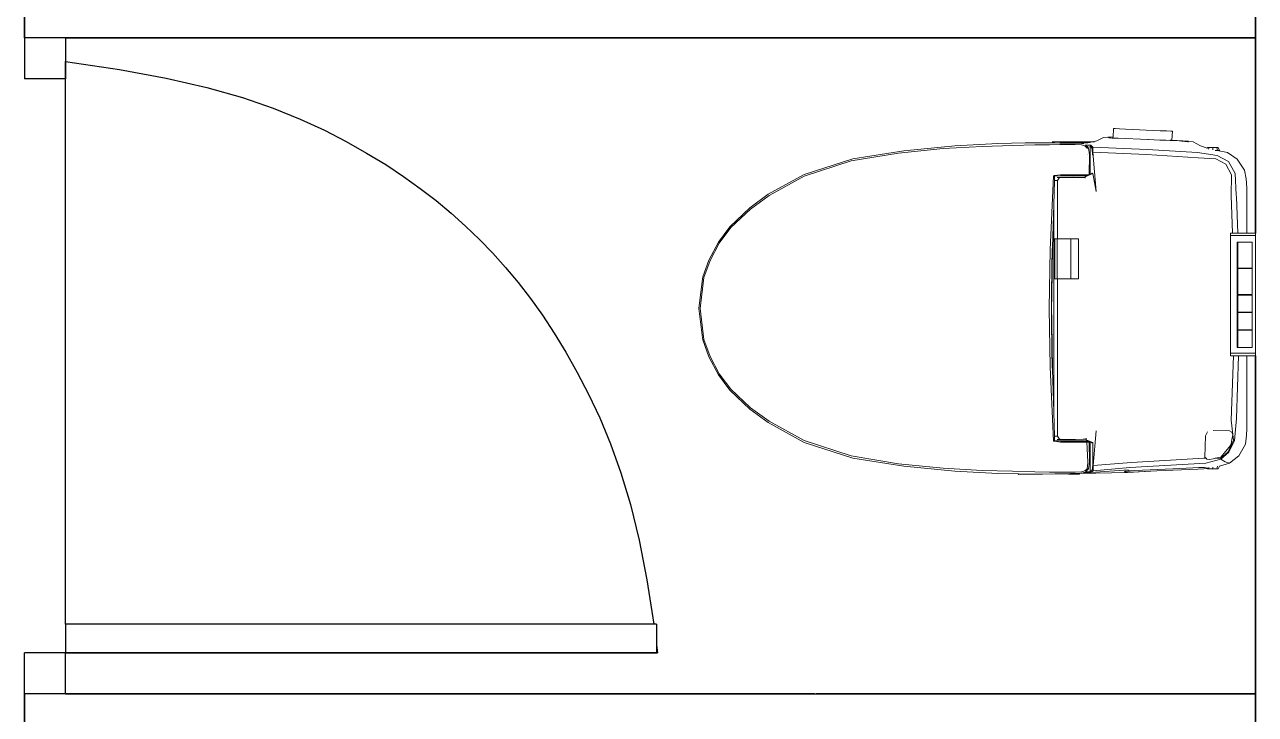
# Model space of a CAD drawing. Header units: millimetres. Extents: x 6923 to 14208, y 3430 to 4414.
# Drawn here: x 7225.9 to 7293.5, y 4166.1 to 4204 of the extents above; entities that cross this region are included whole.
import ezdxf

# ---------------------------------------------------------------- set-up
doc = ezdxf.new("R2010")
doc.units = ezdxf.units.MM
for name, color, linetype, lineweight in [('door', 104, 'Continuous', 25), ('Furniture', 252, 'Continuous', 0), ('wall', 160, 'Continuous', 35)]:
    doc.layers.add(name, color=color, linetype=linetype, lineweight=lineweight)
doc.layers.add('SectionCutEdges', color=7, linetype='Continuous')

msp = doc.modelspace()

# ---------------------------------------------------------------- linework, layer by layer
at = {"layer": 'door'}
for p, q in [((7225.897, 4203.246), (7225.897, 4200.994)), ((7228.149, 4203.246), (7225.897, 4203.246)), ((7228.149, 4203.246), (7228.149, 4200.994)), ((7228.149, 4171.042), (7228.149, 4201.953)), ((7228.149, 4200.994), (7225.897, 4200.994)), ((7260.578, 4171.042), (7228.149, 4171.042)), ((7228.149, 4171.042), (7228.149, 4169.466)), ((7260.578, 4171.042), (7260.578, 4169.466)), ((7260.578, 4169.904), (7260.636, 4169.466)), ((7225.897, 4167.214), (7225.897, 4169.466)), ((7228.149, 4169.466), (7225.897, 4169.466)), ((7228.149, 4167.214), (7228.149, 4169.466)), ((7228.149, 4169.466), (7260.636, 4169.466)), ((7228.149, 4167.214), (7225.897, 4167.214)), ((7269.255, 4167.214), (7269.342, 4167.214))]:
    msp.add_line(p, q, dxfattribs=at)
msp.add_lwpolyline([(7228.149, 4201.953), (7231.099, 4201.514), (7233.67, 4201.033), (7235.906, 4200.514), (7237.85, 4199.964), (7239.544, 4199.386), (7241.031, 4198.788), (7242.354, 4198.175), (7243.555, 4197.551), (7244.672, 4196.921), (7245.717, 4196.285), (7246.697, 4195.638), (7247.619, 4194.98), (7248.49, 4194.307), (7249.316, 4193.617), (7250.103, 4192.908), (7250.86, 4192.176), (7251.591, 4191.42), (7252.301, 4190.632), (7252.99, 4189.806), (7253.663, 4188.936), (7254.322, 4188.014), (7254.968, 4187.034), (7255.605, 4185.989), (7256.234, 4184.872), (7256.858, 4183.673), (7257.469, 4182.372), (7258.059, 4180.944), (7258.621, 4179.364), (7259.147, 4177.608), (7259.629, 4175.652), (7260.059, 4173.471), (7260.428, 4171.042)], dxfattribs=at)
at = {"layer": 'Furniture'}
for p, q in [((7285.669, 4198.275), (7285.642, 4197.803)), ((7285.759, 4198.27), (7285.669, 4198.275)), ((7286.003, 4198.259), (7285.759, 4198.27)), ((7286.337, 4198.242), (7286.003, 4198.259)), ((7288.239, 4198.15), (7286.337, 4198.242)), ((7284.762, 4197.586), (7284.525, 4197.54)), ((7285.128, 4197.768), (7284.762, 4197.586)), ((7285.363, 4197.798), (7285.128, 4197.768)), ((7285.363, 4197.798), (7285.404, 4197.78)), ((7285.41, 4197.815), (7285.404, 4197.78)), ((7285.404, 4197.78), (7285.417, 4197.775)), ((7285.442, 4197.794), (7285.41, 4197.815)), ((7285.642, 4197.803), (7285.41, 4197.815)), ((7285.417, 4197.775), (7285.439, 4197.765)), ((7285.439, 4197.765), (7285.453, 4197.759)), ((7285.48, 4197.775), (7285.442, 4197.794)), ((7285.579, 4197.747), (7285.453, 4197.759)), ((7285.531, 4197.757), (7285.48, 4197.775)), ((7285.579, 4197.747), (7285.531, 4197.757)), ((7285.59, 4197.747), (7285.579, 4197.747)), ((7285.917, 4197.73), (7285.59, 4197.747)), ((7285.64, 4197.768), (7285.64, 4197.766)), ((7285.642, 4197.803), (7285.642, 4197.802)), ((7285.642, 4197.802), (7285.642, 4197.791)), ((7287.548, 4197.664), (7285.917, 4197.73)), ((7287.586, 4197.662), (7287.548, 4197.664)), ((7287.586, 4197.662), (7288.21, 4197.634)), ((7288.21, 4197.634), (7288.21, 4197.637)), ((7288.24, 4197.633), (7288.21, 4197.634)), ((7288.573, 4198.134), (7288.239, 4198.15)), ((7288.544, 4197.62), (7288.24, 4197.633)), ((7288.789, 4197.609), (7288.544, 4197.62)), ((7288.818, 4198.122), (7288.573, 4198.134)), ((7288.764, 4197.629), (7288.79, 4197.627)), ((7288.878, 4197.605), (7288.789, 4197.609)), ((7288.79, 4197.627), (7288.88, 4197.624)), ((7288.908, 4198.117), (7288.818, 4198.122)), ((7288.878, 4197.605), (7288.879, 4197.608)), ((7289.265, 4197.588), (7288.878, 4197.605)), ((7288.88, 4197.63), (7288.908, 4198.117)), ((7289.773, 4197.582), (7288.88, 4197.63)), ((7288.88, 4197.624), (7288.88, 4197.63)), ((7289.27, 4197.587), (7289.265, 4197.588)), ((7289.27, 4197.587), (7289.276, 4197.587)), ((7289.576, 4197.563), (7289.276, 4197.587)), ((7289.276, 4197.587), (7289.407, 4197.582)), ((7289.758, 4197.535), (7289.576, 4197.563)), ((7289.714, 4197.577), (7289.644, 4197.576)), ((7289.752, 4197.579), (7289.714, 4197.577)), ((7289.773, 4197.582), (7289.752, 4197.579)), ((7289.774, 4197.547), (7289.773, 4197.582)), ((7289.81, 4197.573), (7289.774, 4197.547)), ((7290.051, 4197.537), (7289.81, 4197.573)), ((7273.864, 4196.918), (7271.265, 4196.491)), ((7271.355, 4196.607), (7274.152, 4197.048)), ((7276.32, 4197.171), (7273.864, 4196.918)), ((7276.951, 4197.324), (7274.152, 4197.048)), ((7278.464, 4197.288), (7276.32, 4197.171)), ((7279.319, 4197.452), (7276.951, 4197.324)), ((7280.129, 4197.33), (7278.464, 4197.288)), ((7279.319, 4197.452), (7280.821, 4197.486)), ((7281.35, 4197.372), (7280.129, 4197.33)), ((7280.821, 4197.486), (7281.763, 4197.485)), ((7282.162, 4197.38), (7281.35, 4197.372)), ((7282.453, 4197.475), (7281.763, 4197.485)), ((7282.721, 4197.387), (7282.162, 4197.38)), ((7282.309, 4197.54), (7282.326, 4197.54)), ((7284.525, 4197.54), (7282.309, 4197.54)), ((7282.326, 4197.54), (7282.371, 4197.54)), ((7282.434, 4197.54), (7282.371, 4197.54)), ((7282.521, 4197.54), (7282.434, 4197.54)), ((7282.727, 4197.473), (7282.453, 4197.475)), ((7283.179, 4197.383), (7282.721, 4197.387)), ((7282.748, 4197.526), (7282.727, 4197.473)), ((7282.821, 4197.473), (7282.727, 4197.473)), ((7282.836, 4197.526), (7282.748, 4197.526)), ((7282.821, 4197.473), (7282.836, 4197.526)), ((7282.963, 4197.472), (7282.821, 4197.473)), ((7283.046, 4197.526), (7282.836, 4197.526)), ((7283.046, 4197.47), (7282.963, 4197.472)), ((7283.046, 4197.47), (7283.046, 4197.526)), ((7283.256, 4197.526), (7283.046, 4197.526)), ((7283.266, 4197.464), (7283.046, 4197.47)), ((7283.564, 4197.384), (7283.179, 4197.383)), ((7283.274, 4197.465), (7283.256, 4197.526)), ((7283.343, 4197.526), (7283.256, 4197.526)), ((7283.274, 4197.465), (7283.266, 4197.464)), ((7283.365, 4197.462), (7283.274, 4197.465)), ((7283.364, 4197.475), (7283.343, 4197.526)), ((7284.264, 4197.489), (7283.364, 4197.475)), ((7283.367, 4197.467), (7283.364, 4197.475)), ((7283.687, 4197.458), (7283.365, 4197.462)), ((7283.564, 4197.384), (7283.905, 4197.373)), ((7283.687, 4197.458), (7283.909, 4197.443)), ((7283.905, 4197.373), (7284.091, 4197.315)), ((7283.909, 4197.443), (7283.956, 4197.44)), ((7284.032, 4197.423), (7283.956, 4197.44)), ((7284.224, 4197.192), (7284.091, 4197.315)), ((7284.125, 4197.366), (7284.433, 4197.353)), ((7284.153, 4197.354), (7284.145, 4197.358)), ((7284.185, 4197.321), (7284.153, 4197.354)), ((7284.19, 4197.316), (7284.185, 4197.321)), ((7284.388, 4197.307), (7284.19, 4197.316)), ((7284.306, 4197.197), (7284.19, 4197.316)), ((7284.224, 4197.192), (7284.306, 4197.197)), ((7284.525, 4197.54), (7284.264, 4197.489)), ((7284.306, 4197.197), (7284.351, 4196.83)), ((7284.388, 4197.307), (7284.433, 4197.353)), ((7284.388, 4197.307), (7284.396, 4195.766)), ((7284.489, 4197.208), (7284.388, 4197.307)), ((7284.433, 4197.353), (7284.537, 4197.249)), ((7284.489, 4197.208), (7284.537, 4197.249)), ((7284.517, 4196.93), (7284.489, 4197.208)), ((7284.516, 4196.829), (7284.517, 4196.93)), ((7284.557, 4197.54), (7284.525, 4197.54)), ((7284.537, 4197.249), (7287.519, 4197.119)), ((7284.537, 4197.249), (7284.538, 4196.967)), ((7284.538, 4196.967), (7284.726, 4194.811)), ((7287.484, 4196.841), (7284.538, 4196.967)), ((7284.602, 4197.54), (7284.557, 4197.54)), ((7284.557, 4197.54), (7284.602, 4197.54)), ((7284.602, 4197.54), (7284.619, 4197.54)), ((7284.619, 4197.54), (7284.602, 4197.54)), ((7287.519, 4197.119), (7290.286, 4196.945)), ((7289.774, 4197.547), (7289.758, 4197.535)), ((7289.775, 4197.515), (7289.775, 4197.519)), ((7289.808, 4197.516), (7289.808, 4197.512)), ((7290.452, 4197.316), (7290.051, 4197.537)), ((7290.286, 4196.945), (7291.361, 4196.792)), ((7290.81, 4197.181), (7290.452, 4197.316)), ((7290.804, 4197.166), (7290.81, 4197.181)), ((7290.829, 4197.23), (7290.81, 4197.181)), ((7290.916, 4197.23), (7290.829, 4197.23)), ((7290.892, 4197.142), (7290.916, 4197.23)), ((7291.127, 4197.23), (7290.916, 4197.23)), ((7291.127, 4197.09), (7291.127, 4197.23)), ((7291.337, 4197.23), (7291.127, 4197.23)), ((7291.256, 4197.064), (7291.362, 4197.064)), ((7291.384, 4197.064), (7291.337, 4197.23)), ((7291.424, 4197.23), (7291.337, 4197.23)), ((7291.921, 4196.949), (7291.362, 4197.064)), ((7291.362, 4197.064), (7291.384, 4197.064)), ((7291.384, 4197.064), (7291.491, 4197.064)), ((7291.491, 4197.064), (7291.424, 4197.23)), ((7292.457, 4196.586), (7291.921, 4196.949)), ((7268.68, 4195.75), (7271.355, 4196.607)), ((7271.265, 4196.491), (7268.686, 4195.65)), ((7284.256, 4196.869), (7284.266, 4196.869)), ((7284.263, 4196.84), (7284.259, 4196.84)), ((7284.351, 4196.83), (7284.335, 4195.738)), ((7284.516, 4196.829), (7284.538, 4196.827)), ((7290.323, 4196.662), (7287.484, 4196.841)), ((7291.281, 4196.61), (7290.323, 4196.662)), ((7291.828, 4196.306), (7291.281, 4196.61)), ((7291.361, 4196.792), (7291.975, 4196.449)), ((7292.152, 4195.733), (7291.828, 4196.306)), ((7291.975, 4196.449), (7292.347, 4195.799)), ((7292.854, 4195.977), (7292.457, 4196.586)), ((7266.72, 4194.662), (7268.68, 4195.75)), ((7268.686, 4195.65), (7266.761, 4194.588)), ((7282.191, 4191.599), (7282.382, 4195.675)), ((7282.414, 4195.68), (7282.382, 4195.675)), ((7282.424, 4195.681), (7282.414, 4195.68)), ((7282.761, 4195.729), (7282.424, 4195.681)), ((7282.424, 4195.681), (7282.433, 4195.655)), ((7282.427, 4195.431), (7282.433, 4195.655)), ((7282.433, 4195.655), (7282.86, 4195.662)), ((7282.576, 4195.581), (7282.605, 4195.581)), ((7282.594, 4195.414), (7282.699, 4195.573)), ((7283.479, 4195.594), (7282.605, 4195.581)), ((7282.605, 4195.581), (7282.699, 4195.573)), ((7282.699, 4195.573), (7283.361, 4195.581)), ((7282.756, 4195.674), (7282.842, 4195.674)), ((7283.253, 4195.729), (7282.761, 4195.729)), ((7282.842, 4195.674), (7283.044, 4195.674)), ((7282.86, 4195.662), (7283.106, 4195.662)), ((7283.044, 4195.674), (7283.132, 4195.674)), ((7283.106, 4195.662), (7283.432, 4195.662)), ((7283.132, 4195.674), (7283.171, 4195.674)), ((7283.171, 4195.674), (7283.192, 4195.674)), ((7283.192, 4195.674), (7283.461, 4195.674)), ((7283.591, 4195.729), (7283.253, 4195.729)), ((7283.361, 4195.581), (7284.028, 4195.573)), ((7283.432, 4195.662), (7283.716, 4195.662)), ((7283.461, 4195.674), (7283.599, 4195.674)), ((7283.591, 4195.729), (7283.936, 4195.729)), ((7283.599, 4195.674), (7283.694, 4195.674)), ((7283.694, 4195.674), (7283.756, 4195.674)), ((7283.716, 4195.662), (7283.913, 4195.662)), ((7283.756, 4195.674), (7283.804, 4195.674)), ((7283.804, 4195.674), (7283.966, 4195.674)), ((7283.913, 4195.662), (7283.954, 4195.662)), ((7283.936, 4195.729), (7284.21, 4195.729)), ((7283.954, 4195.662), (7284.071, 4195.662)), ((7283.966, 4195.674), (7283.969, 4195.674)), ((7283.969, 4195.674), (7284.096, 4195.674)), ((7284.028, 4195.573), (7284.038, 4195.573)), ((7284.038, 4195.573), (7284.118, 4195.574)), ((7284.071, 4195.662), (7284.113, 4195.674)), ((7284.096, 4195.674), (7284.113, 4195.674)), ((7284.113, 4195.674), (7284.194, 4195.674)), ((7284.537, 4195.789), (7284.118, 4195.62)), ((7284.118, 4195.639), (7284.194, 4195.674)), ((7284.118, 4195.639), (7284.118, 4195.62)), ((7284.118, 4195.62), (7284.118, 4195.594)), ((7284.118, 4195.594), (7284.118, 4195.587)), ((7284.118, 4195.587), (7284.118, 4195.574)), ((7284.118, 4195.574), (7284.118, 4195.549)), ((7284.194, 4195.674), (7284.241, 4195.695)), ((7284.21, 4195.729), (7284.241, 4195.729)), ((7284.241, 4195.711), (7284.303, 4195.729)), ((7284.241, 4195.729), (7284.303, 4195.729)), ((7284.241, 4195.705), (7284.288, 4195.717)), ((7284.241, 4195.695), (7284.288, 4195.717)), ((7284.288, 4195.717), (7284.314, 4195.729)), ((7284.303, 4195.729), (7284.314, 4195.729)), ((7284.314, 4195.729), (7284.335, 4195.738)), ((7284.335, 4195.738), (7284.396, 4195.766)), ((7284.396, 4195.766), (7284.479, 4195.804)), ((7284.479, 4195.804), (7284.484, 4195.805)), ((7284.484, 4195.805), (7284.486, 4195.807)), ((7284.486, 4195.807), (7284.504, 4195.815)), ((7284.537, 4195.789), (7284.504, 4195.815)), ((7284.726, 4194.811), (7284.537, 4195.789)), ((7292.121, 4194.594), (7292.152, 4195.733)), ((7292.347, 4195.799), (7292.41, 4194.618)), ((7292.958, 4195.497), (7292.854, 4195.977)), ((7282.388, 4194.082), (7282.425, 4195.414)), ((7282.425, 4195.414), (7282.427, 4195.431)), ((7282.454, 4195.414), (7282.425, 4195.414)), ((7282.594, 4195.414), (7282.454, 4195.414)), ((7282.594, 4195.414), (7282.594, 4192.213)), ((7292.991, 4195.003), (7292.958, 4195.497)), ((7292.991, 4192.519), (7292.991, 4195.003)), ((7265.715, 4193.918), (7266.72, 4194.662)), ((7266.761, 4194.588), (7265.748, 4193.843)), ((7292.199, 4192.519), (7292.121, 4194.594)), ((7292.41, 4194.618), (7292.42, 4194.512)), ((7292.42, 4194.512), (7292.489, 4192.519)), ((7264.607, 4192.877), (7265.715, 4193.918)), ((7265.748, 4193.843), (7264.659, 4192.831)), ((7282.322, 4191.746), (7282.388, 4194.082)), ((7282.388, 4194.082), (7282.392, 4193.916)), ((7282.392, 4193.395), (7282.388, 4194.082)), ((7282.392, 4193.916), (7282.392, 4193.395)), ((7263.979, 4192.028), (7264.607, 4192.877)), ((7282.399, 4192.213), (7282.392, 4193.395)), ((7264.659, 4192.831), (7264.025, 4191.976)), ((7282.442, 4192.213), (7282.399, 4192.213)), ((7282.401, 4191.718), (7282.399, 4192.213)), ((7282.442, 4190.006), (7282.442, 4192.213)), ((7282.455, 4192.213), (7282.442, 4192.213)), ((7282.585, 4192.213), (7282.455, 4192.213)), ((7282.585, 4190.006), (7282.585, 4192.213)), ((7282.594, 4192.213), (7282.585, 4192.213)), ((7283.336, 4192.213), (7282.594, 4192.213)), ((7283.336, 4190.006), (7283.336, 4192.213)), ((7283.346, 4192.213), (7283.336, 4192.213)), ((7283.757, 4192.213), (7283.346, 4192.213)), ((7283.757, 4190.006), (7283.757, 4192.213)), ((7292.098, 4192.387), (7292.098, 4192.519)), ((7292.199, 4192.519), (7292.098, 4192.519)), ((7292.098, 4192.003), (7292.098, 4192.387)), ((7292.098, 4192.387), (7293.458, 4192.387)), ((7292.398, 4192.519), (7292.199, 4192.519)), ((7292.489, 4192.519), (7292.398, 4192.519)), ((7292.502, 4192.519), (7292.489, 4192.519)), ((7292.682, 4192.519), (7292.502, 4192.519)), ((7292.726, 4192.519), (7292.682, 4192.519)), ((7292.842, 4192.519), (7292.726, 4192.519)), ((7292.906, 4192.519), (7292.842, 4192.519)), ((7292.93, 4192.519), (7292.906, 4192.519)), ((7292.949, 4192.519), (7292.93, 4192.519)), ((7292.956, 4192.519), (7292.949, 4192.519)), ((7292.991, 4192.519), (7292.956, 4192.519)), ((7293.458, 4192.519), (7292.991, 4192.519)), ((7293.458, 4192.387), (7293.458, 4192.519)), ((7293.458, 4192.003), (7293.458, 4192.387)), ((7263.46, 4191.046), (7263.979, 4192.028)), ((7264.025, 4191.976), (7263.522, 4191.026)), ((7282.134, 4188.388), (7282.191, 4191.599)), ((7282.307, 4191.679), (7282.291, 4190.641)), ((7282.301, 4190.497), (7282.321, 4191.684)), ((7282.321, 4191.684), (7282.322, 4191.746)), ((7282.399, 4190.006), (7282.401, 4191.718)), ((7292.098, 4188.405), (7292.098, 4192.003)), ((7292.502, 4192.028), (7292.452, 4192.028)), ((7292.452, 4192.028), (7292.452, 4192.003)), ((7292.452, 4192.003), (7292.452, 4190.602)), ((7292.502, 4192.028), (7293.29, 4192.028)), ((7292.502, 4192.003), (7292.502, 4192.028)), ((7292.502, 4190.602), (7292.502, 4192.003)), ((7293.29, 4192.003), (7293.29, 4192.028)), ((7293.29, 4190.602), (7293.29, 4192.003)), ((7293.458, 4186.278), (7293.458, 4192.003)), ((7263.126, 4190.115), (7263.46, 4191.046)), ((7263.522, 4191.026), (7263.189, 4190.092)), ((7282.291, 4190.641), (7282.268, 4189.074)), ((7282.277, 4189.074), (7282.301, 4190.497)), ((7292.452, 4190.602), (7292.502, 4190.602)), ((7292.502, 4190.572), (7292.452, 4190.572)), ((7292.452, 4190.572), (7292.452, 4189.146)), ((7292.502, 4190.602), (7293.29, 4190.602)), ((7292.502, 4189.146), (7292.502, 4190.572)), ((7292.502, 4190.572), (7293.29, 4190.572)), ((7293.29, 4189.146), (7293.29, 4190.572)), ((7263.111, 4190.012), (7262.901, 4188.388)), ((7263.189, 4190.092), (7262.985, 4188.388)), ((7263.126, 4190.115), (7263.111, 4190.012)), ((7282.398, 4189.074), (7282.399, 4190.006)), ((7282.399, 4190.006), (7282.442, 4190.006)), ((7282.442, 4190.006), (7282.455, 4190.006)), ((7282.455, 4190.006), (7282.585, 4190.006)), ((7282.585, 4190.006), (7282.594, 4190.006)), ((7282.594, 4190.006), (7282.594, 4181.362)), ((7282.594, 4190.006), (7283.336, 4190.006)), ((7283.336, 4190.006), (7283.346, 4190.006)), ((7283.346, 4190.006), (7283.757, 4190.006)), ((7282.268, 4189.074), (7282.258, 4188.388)), ((7282.266, 4188.388), (7282.277, 4189.074)), ((7282.398, 4188.66), (7282.398, 4189.074)), ((7292.452, 4189.146), (7292.502, 4189.146)), ((7292.502, 4189.12), (7292.452, 4189.12)), ((7292.452, 4189.12), (7292.452, 4188.177)), ((7292.502, 4189.146), (7293.29, 4189.146)), ((7292.502, 4188.177), (7292.502, 4189.12)), ((7292.502, 4189.12), (7293.29, 4189.12)), ((7293.29, 4188.177), (7293.29, 4189.12)), ((7262.901, 4188.388), (7263.111, 4186.764)), ((7262.985, 4188.388), (7263.189, 4186.684)), ((7282.191, 4185.177), (7282.134, 4188.388)), ((7282.258, 4188.388), (7282.268, 4187.702)), ((7282.277, 4187.702), (7282.266, 4188.388)), ((7282.398, 4188.389), (7282.398, 4188.66)), ((7282.398, 4187.702), (7282.398, 4188.389)), ((7292.098, 4186.278), (7292.098, 4188.405)), ((7292.452, 4188.177), (7292.502, 4188.177)), ((7292.502, 4188.157), (7292.452, 4188.157)), ((7292.452, 4188.157), (7292.452, 4187.214)), ((7292.502, 4188.177), (7293.29, 4188.177)), ((7292.502, 4187.214), (7292.502, 4188.157)), ((7292.502, 4188.157), (7293.29, 4188.157)), ((7293.29, 4187.214), (7293.29, 4188.157)), ((7282.268, 4187.702), (7282.291, 4186.135)), ((7282.301, 4186.279), (7282.277, 4187.702)), ((7282.401, 4185.058), (7282.398, 4187.702)), ((7263.111, 4186.764), (7263.126, 4186.661)), ((7292.452, 4187.214), (7292.502, 4187.214)), ((7292.502, 4187.184), (7292.452, 4187.184)), ((7292.452, 4187.184), (7292.452, 4186.278)), ((7292.502, 4187.214), (7293.29, 4187.214)), ((7292.502, 4187.184), (7293.29, 4187.184)), ((7292.502, 4186.278), (7292.502, 4187.184)), ((7293.29, 4186.278), (7293.29, 4187.184)), ((7263.46, 4185.73), (7263.126, 4186.661)), ((7263.189, 4186.684), (7263.522, 4185.75)), ((7282.291, 4186.135), (7282.307, 4185.097)), ((7282.321, 4185.092), (7282.301, 4186.279)), ((7292.098, 4185.931), (7292.098, 4186.278)), ((7292.452, 4186.278), (7292.452, 4186.241)), ((7292.452, 4186.241), (7292.502, 4186.241)), ((7292.502, 4186.241), (7292.502, 4186.278)), ((7292.502, 4186.241), (7293.29, 4186.241)), ((7293.29, 4186.241), (7293.29, 4186.278)), ((7293.458, 4185.931), (7293.458, 4186.278)), ((7263.979, 4184.748), (7263.46, 4185.73)), ((7263.522, 4185.75), (7264.025, 4184.799)), ((7292.098, 4185.78), (7292.098, 4185.931)), ((7293.458, 4185.931), (7292.098, 4185.931)), ((7292.256, 4185.78), (7292.098, 4185.78)), ((7292.129, 4182.257), (7292.256, 4185.78)), ((7292.414, 4185.78), (7292.256, 4185.78)), ((7292.54, 4185.78), (7292.414, 4185.78)), ((7292.54, 4185.78), (7292.426, 4182.333)), ((7292.563, 4185.78), (7292.54, 4185.78)), ((7292.668, 4185.78), (7292.563, 4185.78)), ((7292.753, 4185.78), (7292.668, 4185.78)), ((7292.831, 4185.78), (7292.753, 4185.78)), ((7292.876, 4185.78), (7292.831, 4185.78)), ((7292.923, 4185.78), (7292.876, 4185.78)), ((7292.946, 4185.78), (7292.923, 4185.78)), ((7292.978, 4185.78), (7292.946, 4185.78)), ((7292.991, 4185.78), (7292.978, 4185.78)), ((7292.991, 4181.779), (7292.991, 4185.78)), ((7293.458, 4185.78), (7292.991, 4185.78)), ((7293.458, 4185.78), (7293.458, 4185.931)), ((7264.607, 4183.899), (7263.979, 4184.748)), ((7264.025, 4184.799), (7264.659, 4183.945)), ((7282.382, 4181.101), (7282.191, 4185.177)), ((7282.322, 4185.03), (7282.321, 4185.092)), ((7282.388, 4182.694), (7282.322, 4185.03)), ((7282.392, 4183.381), (7282.401, 4185.058)), ((7265.715, 4182.858), (7264.607, 4183.899)), ((7264.659, 4183.945), (7265.748, 4182.933)), ((7282.388, 4182.694), (7282.392, 4183.381)), ((7282.392, 4183.381), (7282.392, 4182.86)), ((7266.72, 4182.114), (7265.715, 4182.858)), ((7265.748, 4182.933), (7266.761, 4182.188)), ((7282.392, 4182.86), (7282.388, 4182.694)), ((7268.68, 4181.026), (7266.72, 4182.114)), ((7266.761, 4182.188), (7268.686, 4181.126)), ((7282.388, 4182.694), (7282.426, 4181.362)), ((7292.257, 4181.15), (7292.129, 4182.257)), ((7292.426, 4182.333), (7292.306, 4181.136)), ((7282.426, 4181.362), (7282.455, 4181.362)), ((7282.427, 4181.345), (7282.426, 4181.362)), ((7282.455, 4181.362), (7282.594, 4181.362)), ((7282.699, 4181.203), (7282.594, 4181.362)), ((7284.727, 4181.661), (7284.558, 4179.752)), ((7290.718, 4181.386), (7290.678, 4180.225)), ((7290.833, 4181.607), (7290.718, 4181.386)), ((7292.032, 4181.658), (7291.135, 4181.689)), ((7292.161, 4181.583), (7292.032, 4181.658)), ((7292.218, 4181.449), (7292.161, 4181.583)), ((7292.166, 4181.185), (7292.218, 4181.449)), ((7292.91, 4180.923), (7292.965, 4181.421)), ((7292.965, 4181.421), (7292.991, 4181.779)), ((7271.355, 4180.169), (7268.68, 4181.026)), ((7268.686, 4181.126), (7271.265, 4180.284)), ((7282.382, 4181.101), (7282.414, 4181.096)), ((7282.414, 4181.096), (7282.424, 4181.095)), ((7282.433, 4181.12), (7282.424, 4181.095)), ((7282.424, 4181.095), (7282.761, 4181.047)), ((7282.433, 4181.12), (7282.427, 4181.345)), ((7282.721, 4181.116), (7282.433, 4181.12)), ((7282.605, 4181.195), (7282.576, 4181.195)), ((7282.699, 4181.203), (7282.605, 4181.195)), ((7282.738, 4181.193), (7282.605, 4181.195)), ((7282.741, 4181.202), (7282.699, 4181.203)), ((7282.86, 4181.114), (7282.721, 4181.116)), ((7283.479, 4181.181), (7282.738, 4181.193)), ((7283.361, 4181.195), (7282.741, 4181.202)), ((7282.842, 4181.102), (7282.756, 4181.102)), ((7282.761, 4181.047), (7283.253, 4181.047)), ((7283.044, 4181.102), (7282.842, 4181.102)), ((7283.106, 4181.114), (7282.86, 4181.114)), ((7283.132, 4181.102), (7283.044, 4181.102)), ((7283.432, 4181.114), (7283.106, 4181.114)), ((7283.171, 4181.102), (7283.132, 4181.102)), ((7283.192, 4181.102), (7283.171, 4181.102)), ((7283.461, 4181.102), (7283.192, 4181.102)), ((7283.253, 4181.047), (7283.591, 4181.047)), ((7284.01, 4181.203), (7283.361, 4181.195)), ((7283.716, 4181.114), (7283.432, 4181.114)), ((7283.599, 4181.102), (7283.461, 4181.102)), ((7283.578, 4181.181), (7283.479, 4181.181)), ((7283.936, 4181.047), (7283.591, 4181.047)), ((7283.694, 4181.102), (7283.599, 4181.102)), ((7283.756, 4181.102), (7283.694, 4181.102)), ((7283.913, 4181.114), (7283.716, 4181.114)), ((7283.804, 4181.102), (7283.756, 4181.102)), ((7283.966, 4181.102), (7283.804, 4181.102)), ((7283.929, 4181.114), (7283.913, 4181.114)), ((7284.071, 4181.114), (7283.929, 4181.114)), ((7284.21, 4181.047), (7283.936, 4181.047)), ((7283.969, 4181.102), (7283.966, 4181.102)), ((7284.096, 4181.102), (7283.969, 4181.102)), ((7284.028, 4181.203), (7284.01, 4181.203)), ((7284.171, 4181.201), (7284.028, 4181.203)), ((7284.113, 4181.102), (7284.071, 4181.114)), ((7284.113, 4181.102), (7284.096, 4181.102)), ((7284.113, 4181.102), (7284.241, 4181.102)), ((7284.171, 4181.269), (7284.171, 4181.241)), ((7284.171, 4181.241), (7284.171, 4181.201)), ((7284.171, 4181.201), (7284.171, 4181.177)), ((7284.171, 4181.177), (7284.537, 4181.017)), ((7284.177, 4181.14), (7284.171, 4181.177)), ((7284.268, 4181.102), (7284.177, 4181.14)), ((7284.21, 4181.047), (7284.261, 4179.955)), ((7284.241, 4181.047), (7284.21, 4181.047)), ((7284.241, 4181.102), (7284.268, 4181.102)), ((7284.315, 4181.052), (7284.241, 4181.071)), ((7284.303, 4181.047), (7284.241, 4181.065)), ((7284.303, 4181.047), (7284.241, 4181.047)), ((7284.315, 4181.082), (7284.268, 4181.102)), ((7284.315, 4181.047), (7284.303, 4181.047)), ((7284.315, 4181.082), (7284.315, 4181.052)), ((7284.396, 4181.048), (7284.315, 4181.082)), ((7284.335, 4181.047), (7284.315, 4181.052)), ((7284.315, 4181.052), (7284.315, 4181.047)), ((7284.335, 4181.047), (7284.315, 4181.047)), ((7284.335, 4181.047), (7284.351, 4179.945)), ((7284.396, 4181.048), (7284.39, 4179.425)), ((7284.428, 4181.034), (7284.396, 4181.048)), ((7284.485, 4181.01), (7284.428, 4181.034)), ((7284.485, 4181.01), (7284.487, 4181.009)), ((7284.487, 4181.009), (7284.504, 4181.002)), ((7284.504, 4181.002), (7284.537, 4181.017)), ((7284.533, 4179.946), (7284.537, 4181.017)), ((7291.737, 4180.43), (7292.101, 4180.852)), ((7291.966, 4180.513), (7292.257, 4181.15)), ((7292.306, 4181.136), (7292.006, 4180.483)), ((7292.101, 4180.852), (7292.123, 4180.964)), ((7292.123, 4180.964), (7292.146, 4181.082)), ((7292.146, 4181.082), (7292.166, 4181.185)), ((7292.306, 4181.136), (7292.257, 4181.15)), ((7292.546, 4180.297), (7292.91, 4180.923)), ((7271.265, 4180.284), (7273.864, 4179.858)), ((7274.152, 4179.728), (7271.355, 4180.169)), ((7286.661, 4179.922), (7290.637, 4180.16)), ((7290.637, 4180.16), (7290.744, 4180.159)), ((7290.678, 4180.225), (7290.703, 4180.2)), ((7290.703, 4180.2), (7290.744, 4180.159)), ((7290.744, 4180.159), (7290.749, 4180.153)), ((7291.56, 4180.108), (7290.746, 4179.889)), ((7290.749, 4180.153), (7290.792, 4180.111)), ((7290.792, 4180.111), (7290.931, 4180.086)), ((7290.931, 4180.086), (7291.146, 4180.131)), ((7291.146, 4180.131), (7291.254, 4180.154)), ((7291.254, 4180.154), (7291.553, 4180.216)), ((7291.254, 4180.154), (7291.536, 4180.151)), ((7291.536, 4180.151), (7291.966, 4180.513)), ((7291.536, 4180.151), (7291.56, 4180.108)), ((7291.553, 4180.216), (7291.737, 4180.43)), ((7292.006, 4180.483), (7291.56, 4180.108)), ((7291.802, 4179.969), (7291.56, 4180.108)), ((7292.041, 4179.882), (7292.546, 4180.297)), ((7273.864, 4179.858), (7276.32, 4179.605)), ((7274.152, 4179.728), (7276.951, 4179.452)), ((7276.32, 4179.605), (7278.464, 4179.488)), ((7276.951, 4179.452), (7279.319, 4179.324)), ((7278.464, 4179.488), (7280.129, 4179.446)), ((7280.444, 4179.298), (7279.319, 4179.324)), ((7280.129, 4179.446), (7281.35, 4179.404)), ((7281.35, 4179.404), (7282.162, 4179.396)), ((7282.162, 4179.396), (7282.721, 4179.389)), ((7282.721, 4179.389), (7283.179, 4179.393)), ((7283.179, 4179.393), (7283.564, 4179.392)), ((7283.905, 4179.403), (7283.564, 4179.392)), ((7283.725, 4179.32), (7283.687, 4179.318)), ((7283.716, 4179.287), (7283.725, 4179.32)), ((7283.777, 4179.324), (7283.725, 4179.32)), ((7283.819, 4179.327), (7283.777, 4179.324)), ((7283.777, 4179.324), (7283.818, 4179.325)), ((7283.803, 4179.287), (7283.818, 4179.325)), ((7283.818, 4179.325), (7286.442, 4179.372)), ((7283.818, 4179.325), (7283.819, 4179.327)), ((7283.884, 4179.331), (7283.819, 4179.327)), ((7283.956, 4179.336), (7283.884, 4179.331)), ((7284.091, 4179.461), (7283.905, 4179.403)), ((7283.956, 4179.336), (7283.958, 4179.337)), ((7283.958, 4179.337), (7283.961, 4179.337)), ((7283.961, 4179.337), (7284.033, 4179.37)), ((7284.431, 4179.383), (7284.033, 4179.37)), ((7284.091, 4179.461), (7284.224, 4179.584)), ((7284.142, 4179.417), (7284.145, 4179.418)), ((7284.145, 4179.418), (7284.39, 4179.425)), ((7284.145, 4179.418), (7284.153, 4179.422)), ((7284.153, 4179.422), (7284.306, 4179.579)), ((7284.224, 4179.584), (7284.256, 4179.907)), ((7284.306, 4179.579), (7284.224, 4179.584)), ((7284.256, 4179.907), (7284.259, 4179.935)), ((7284.266, 4179.907), (7284.256, 4179.907)), ((7284.259, 4179.935), (7284.261, 4179.955)), ((7284.259, 4179.935), (7284.263, 4179.936)), ((7284.351, 4179.945), (7284.306, 4179.579)), ((7284.39, 4179.425), (7284.504, 4179.511)), ((7284.39, 4179.425), (7284.431, 4179.383)), ((7286.488, 4179.515), (7284.431, 4179.383)), ((7284.552, 4179.472), (7284.431, 4179.383)), ((7284.504, 4179.511), (7284.533, 4179.788)), ((7284.552, 4179.472), (7284.504, 4179.511)), ((7284.533, 4179.946), (7284.527, 4179.946)), ((7284.533, 4179.788), (7284.533, 4179.946)), ((7284.533, 4179.788), (7284.558, 4179.752)), ((7284.558, 4179.752), (7284.552, 4179.472)), ((7286.564, 4179.643), (7284.552, 4179.472)), ((7284.558, 4179.752), (7286.661, 4179.922)), ((7286.363, 4179.456), (7286.276, 4179.445)), ((7286.276, 4179.445), (7286.317, 4179.401)), ((7286.317, 4179.401), (7286.351, 4179.396)), ((7286.351, 4179.396), (7286.45, 4179.398)), ((7286.471, 4179.461), (7286.363, 4179.456)), ((7286.442, 4179.372), (7288.046, 4179.462)), ((7286.45, 4179.398), (7286.602, 4179.401)), ((7286.593, 4179.472), (7286.471, 4179.461)), ((7290.746, 4179.889), (7286.564, 4179.643)), ((7286.839, 4179.485), (7286.593, 4179.472)), ((7286.602, 4179.401), (7287.017, 4179.417)), ((7288.925, 4179.579), (7286.839, 4179.485)), ((7287.017, 4179.417), (7288.046, 4179.462)), ((7288.046, 4179.462), (7290.302, 4179.562)), ((7290.027, 4179.629), (7288.925, 4179.579)), ((7290.358, 4179.641), (7290.027, 4179.629)), ((7290.302, 4179.562), (7290.307, 4179.562)), ((7290.307, 4179.562), (7290.62, 4179.578)), ((7290.573, 4179.646), (7290.358, 4179.641)), ((7290.668, 4179.643), (7290.573, 4179.646)), ((7290.62, 4179.578), (7290.825, 4179.594)), ((7290.748, 4179.628), (7290.668, 4179.643)), ((7290.802, 4179.617), (7290.748, 4179.628)), ((7290.802, 4179.617), (7290.816, 4179.618)), ((7290.817, 4179.614), (7290.802, 4179.617)), ((7290.809, 4179.635), (7290.811, 4179.629)), ((7290.811, 4179.629), (7290.816, 4179.618)), ((7290.816, 4179.618), (7290.905, 4179.623)), ((7290.816, 4179.618), (7290.817, 4179.614)), ((7290.864, 4179.605), (7290.817, 4179.614)), ((7290.825, 4179.594), (7290.832, 4179.595)), ((7290.825, 4179.594), (7290.829, 4179.585)), ((7290.829, 4179.585), (7290.916, 4179.585)), ((7290.832, 4179.595), (7290.864, 4179.605)), ((7290.903, 4179.632), (7290.9, 4179.644)), ((7290.905, 4179.623), (7290.903, 4179.632)), ((7290.916, 4179.585), (7290.905, 4179.623)), ((7290.916, 4179.585), (7291.127, 4179.585)), ((7291.127, 4179.585), (7291.127, 4179.663)), ((7291.127, 4179.585), (7291.337, 4179.585)), ((7291.337, 4179.585), (7291.379, 4179.731)), ((7291.337, 4179.585), (7291.424, 4179.585)), ((7291.424, 4179.585), (7291.479, 4179.72)), ((7291.479, 4179.72), (7292.041, 4179.882)), ((7291.479, 4179.72), (7291.49, 4179.749)), ((7292.041, 4179.882), (7291.802, 4179.969)), ((7280.454, 4179.277), (7280.444, 4179.298)), ((7280.448, 4179.298), (7280.444, 4179.298)), ((7280.448, 4179.298), (7280.454, 4179.287)), ((7280.453, 4179.298), (7280.448, 4179.298)), ((7280.453, 4179.298), (7280.454, 4179.287)), ((7280.821, 4179.29), (7280.453, 4179.298)), ((7281.119, 4179.29), (7280.454, 4179.277)), ((7280.454, 4179.287), (7280.454, 4179.277)), ((7280.466, 4179.264), (7280.454, 4179.277)), ((7280.466, 4179.264), (7282.453, 4179.301)), ((7281.119, 4179.29), (7280.821, 4179.29)), ((7281.3, 4179.29), (7281.119, 4179.29)), ((7281.763, 4179.291), (7281.3, 4179.29)), ((7281.763, 4179.291), (7282.453, 4179.301)), ((7282.453, 4179.301), (7282.963, 4179.304)), ((7282.963, 4179.304), (7283.199, 4179.31)), ((7283.199, 4179.31), (7283.288, 4179.312)), ((7283.199, 4179.31), (7283.208, 4179.287)), ((7283.208, 4179.287), (7283.295, 4179.287)), ((7283.288, 4179.312), (7283.365, 4179.314)), ((7283.295, 4179.287), (7283.288, 4179.312)), ((7283.295, 4179.287), (7283.505, 4179.287)), ((7283.365, 4179.314), (7283.505, 4179.316)), ((7283.505, 4179.316), (7283.687, 4179.318)), ((7283.505, 4179.287), (7283.505, 4179.316)), ((7283.505, 4179.287), (7283.716, 4179.287)), ((7283.716, 4179.287), (7283.803, 4179.287))]:
    msp.add_line(p, q, dxfattribs=at)
at = {"layer": 'SectionCutEdges'}
msp.add_line((7260.578, 4169.466), (7228.149, 4169.466), dxfattribs=at)
at = {"layer": 'wall'}
for p, q in [((7225.897, 4205.498), (7225.897, 4203.246)), ((7293.458, 4205.498), (7293.458, 4203.246)), ((7293.458, 4203.246), (7228.149, 4203.246)), ((7293.458, 4203.246), (7293.458, 4192.519)), ((7293.458, 4185.78), (7293.458, 4167.214)), ((7225.897, 4167.214), (7225.897, 4164.962)), ((7269.255, 4167.214), (7228.149, 4167.214)), ((7269.342, 4167.214), (7269.59, 4167.214)), ((7269.59, 4167.214), (7269.961, 4167.214)), ((7269.961, 4167.214), (7270.399, 4167.214)), ((7270.837, 4167.214), (7270.399, 4167.214)), ((7271.208, 4167.214), (7270.837, 4167.214)), ((7271.456, 4167.214), (7271.208, 4167.214)), ((7271.543, 4167.214), (7271.456, 4167.214)), ((7277.264, 4167.214), (7271.543, 4167.214)), ((7277.264, 4167.214), (7277.351, 4167.214)), ((7277.351, 4167.214), (7277.599, 4167.214)), ((7277.599, 4167.214), (7277.97, 4167.214)), ((7277.97, 4167.214), (7278.408, 4167.214)), ((7278.845, 4167.214), (7278.408, 4167.214)), ((7279.217, 4167.214), (7278.845, 4167.214)), ((7279.465, 4167.214), (7279.217, 4167.214)), ((7279.552, 4167.214), (7279.465, 4167.214)), ((7293.458, 4167.214), (7279.552, 4167.214)), ((7293.458, 4167.214), (7293.458, 4164.962))]:
    msp.add_line(p, q, dxfattribs=at)

doc.saveas('drawing.dxf')
